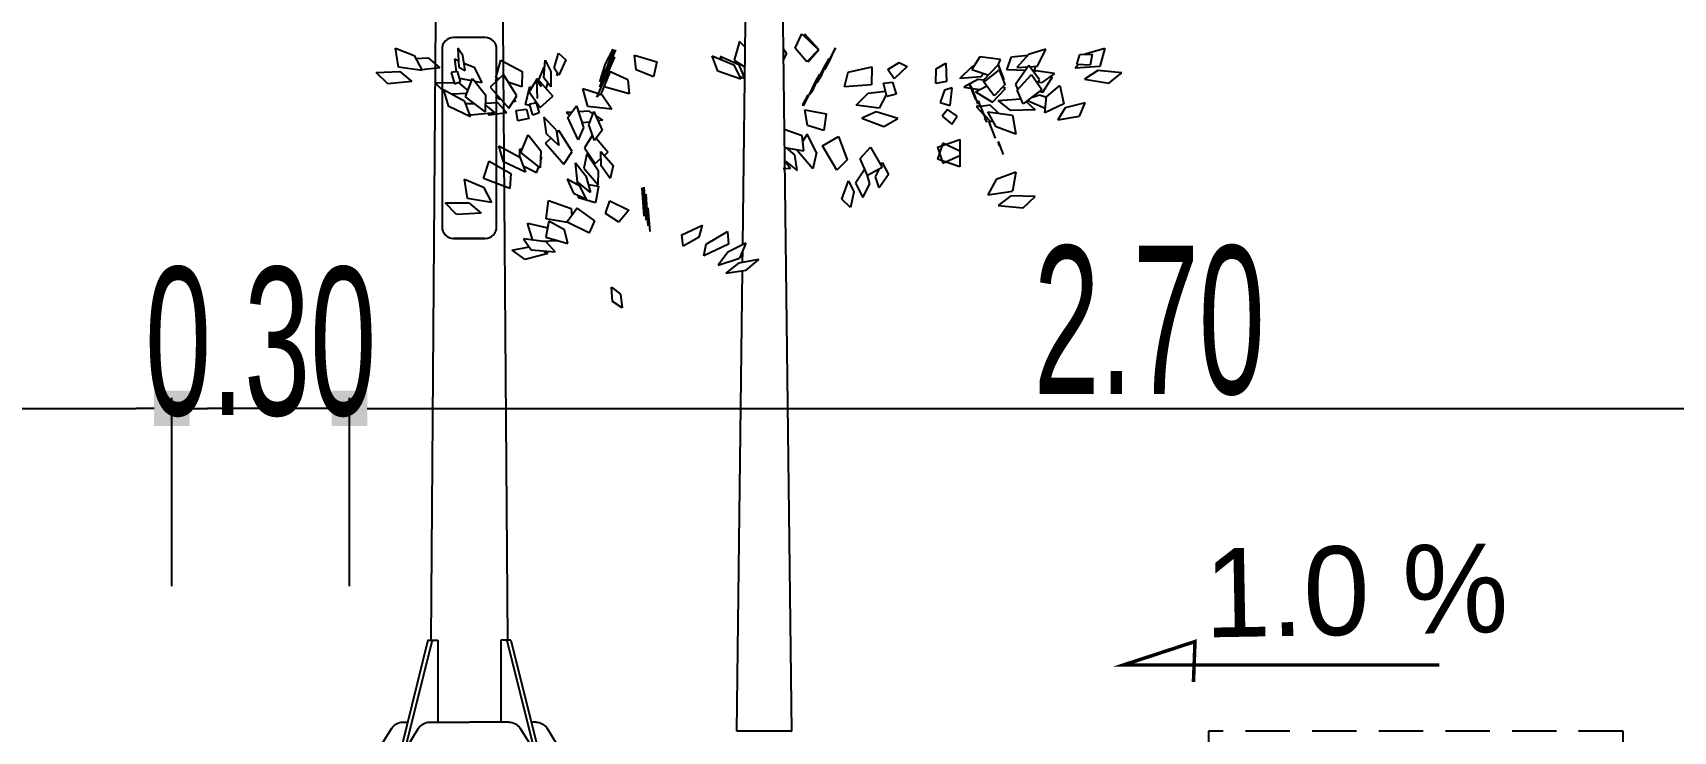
# Model space of a CAD drawing. Header units: millimetres. Extents: x 563079 to 571925, y 2063830 to 2067381.
# Drawn here: x 570962.07 to 570989.77, y 2066221.48 to 2066233.27 of the extents above; entities that cross this region are included whole.
import ezdxf

# ---------------------------------------------------------------- set-up
doc = ezdxf.new("R2010")
doc.units = ezdxf.units.MM
doc.header["$MEASUREMENT"] = 0
doc.linetypes.add('HIDDEN', pattern=[0.375, 0.25, -0.125])
for name, color, linetype in [('CONGDOC', 4, 'Continuous'), ('HATCH', 8, 'Continuous'), ('MATCATDUONG', 8, 'Continuous'), ('MC', 7, 'Continuous'), ('moi', 7, 'Continuous'), ('SO', 48, 'Continuous')]:
    doc.layers.add(name, color=color, linetype=linetype)
doc.styles.add('CHUKICHTHUOC', font='', dxfattribs={"width": 0.7})
doc.styles.add('KTEN', font='')
doc.styles.add('TIEUDE', font='', dxfattribs={"width": 0.8})
doc.styles.get('CHUKICHTHUOC').set_extended_font_data('.VnArial NarrowH')
doc.styles.get('KTEN').set_extended_font_data('.VnAvantH')
doc.styles.get('TIEUDE').set_extended_font_data('.VnAvantH')
doc.dimstyles.new('DIM3', dxfattribs={"dimscale": 1.2, "dimtxt": 1.2, "dimasz": 0.4, "dimexe": 0, "dimexo": 0, "dimgap": 0.3, "dimtad": 1, "dimzin": 0, "dimdsep": 46, "dimtxsty": 'TIEUDE', "dimblk1": 'BOXFILLED', "dimblk2": 'BOXFILLED', "dimsah": 1, "dimcen": 0.09, "dimdle": 0.8, "dimclrd": 9, "dimclre": 9, "dimclrt": 7, "dimadec": 1, "dimazin": 0, "dimtfac": 1, "dimtmove": 2, "dimatfit": 3, "dimldrblk": 'BOXFILLED', "dimfxl": 1, "dimtolj": 1, "dimtzin": 0, "dimarcsym": 0})
doc.dimstyles.new('TNDH', dxfattribs={"dimscale": 0, "dimtxt": 2.5, "dimasz": 0.6, "dimexe": 0.18, "dimexo": 0.0625, "dimgap": 0.2, "dimtad": 1, "dimlfac": 0.1, "dimzin": 0, "dimdsep": 46, "dimtxsty": 'CHUKICHTHUOC', "dimblk": 'BOXFILLED', "dimcen": 0.09, "dimclrd": 8, "dimclre": 8, "dimclrt": 4, "dimadec": 0, "dimazin": 0, "dimtfac": 1, "dimtofl": 0, "dimtmove": 2, "dimatfit": 3, "dimfxl": 1, "dimtolj": 1, "dimtzin": 0, "dimarcsym": 2})

# ---------------------------------------------------------------- blocks, each defined once
blk = doc.blocks.new('_BoxFilled')
at = {"color": 0, "linetype": 'ByBlock', "lineweight": -2}
blk.add_line((-0.5, 0), (-1, 0), dxfattribs=at)
at = {"color": 0, "linetype": 'ByBlock'}
blk.add_solid([(-0.5, 0.5), (0.5, 0.5), (-0.5, -0.5), (0.5, -0.5)], dxfattribs=at)
blk = doc.blocks.new('*D110')
at = {"layer": 'CONGDOC', "color": 8, "linetype": 'Continuous', "lineweight": -2, "transparency": 16777216}
for p, q in [((570967.421, 2066223.933), (570967.421, 2066227.112)), ((570968.021, 2066226.932), (570993.821, 2066226.932)), ((570994.421, 2066223.933), (570994.421, 2066227.112))]:
    blk.add_line(p, q, dxfattribs=at)
at = {"layer": 'Defpoints', "color": 0, "linetype": 'Continuous', "transparency": 16777216}
for p in [(570994.421, 2066226.932), (570967.421, 2066223.87), (570994.421, 2066223.87)]:
    blk.add_point(p, dxfattribs=at)
at = {"layer": 'CONGDOC', "color": 8, "linetype": 'Continuous', "lineweight": -2, "transparency": 16777216, "xscale": 0.6, "yscale": 0.6, "zscale": 0.6, "rotation": 180}
blk.add_blockref('_BoxFilled', (570967.421, 2066226.932), dxfattribs=at)
at = {"layer": 'CONGDOC', "color": 8, "linetype": 'Continuous', "lineweight": -2, "transparency": 16777216, "xscale": 0.6, "yscale": 0.6, "zscale": 0.6}
blk.add_blockref('_BoxFilled', (570994.421, 2066226.932), dxfattribs=at)
at = {"layer": 'CONGDOC', "color": 4, "linetype": 'Continuous', "transparency": 16777216, "insert": (570980.921, 2066228.409), "char_height": 2.5, "attachment_point": 5, "style": 'CHUKICHTHUOC'}
blk.add_mtext('\\A1;2.70', dxfattribs=at)
blk = doc.blocks.new('*D111')
at = {"layer": 'CONGDOC', "color": 8, "linetype": 'Continuous', "lineweight": -2, "transparency": 16777216}
for p, q in [((570964.421, 2066223.933), (570964.421, 2066227.112)), ((570966.821, 2066226.932), (570965.021, 2066226.932)), ((570967.421, 2066223.933), (570967.421, 2066227.112))]:
    blk.add_line(p, q, dxfattribs=at)
at = {"layer": 'Defpoints', "color": 0, "linetype": 'Continuous', "transparency": 16777216}
for p in [(570964.421, 2066226.932), (570964.421, 2066223.87), (570967.421, 2066223.87)]:
    blk.add_point(p, dxfattribs=at)
at = {"layer": 'CONGDOC', "color": 8, "linetype": 'Continuous', "lineweight": -2, "transparency": 16777216, "xscale": 0.6, "yscale": 0.6, "zscale": 0.6, "rotation": 180}
blk.add_blockref('_BoxFilled', (570964.421, 2066226.932), dxfattribs=at)
at = {"layer": 'CONGDOC', "color": 8, "linetype": 'Continuous', "lineweight": -2, "transparency": 16777216, "xscale": 0.6, "yscale": 0.6, "zscale": 0.6}
blk.add_blockref('_BoxFilled', (570967.421, 2066226.932), dxfattribs=at)
at = {"layer": 'CONGDOC', "color": 4, "linetype": 'Continuous', "transparency": 16777216, "insert": (570965.921, 2066228.05), "char_height": 2.5, "attachment_point": 5, "style": 'CHUKICHTHUOC'}
blk.add_mtext('\\A1;0.30', dxfattribs=at)
blk = doc.blocks.new('*D113')
at = {"layer": 'CONGDOC', "color": 8, "linetype": 'Continuous', "lineweight": -2, "transparency": 16777216}
for p, q in [((570934.421, 2066223.76), (570934.421, 2066227.112)), ((570935.021, 2066226.932), (570963.821, 2066226.932)), ((570964.421, 2066223.995), (570964.421, 2066227.112))]:
    blk.add_line(p, q, dxfattribs=at)
at = {"layer": 'Defpoints', "color": 0, "linetype": 'Continuous', "transparency": 16777216}
for p in [(570964.421, 2066226.932), (570964.421, 2066223.933), (570934.421, 2066223.698)]:
    blk.add_point(p, dxfattribs=at)
at = {"layer": 'CONGDOC', "color": 8, "linetype": 'Continuous', "lineweight": -2, "transparency": 16777216, "xscale": 0.6, "yscale": 0.6, "zscale": 0.6, "rotation": 180}
blk.add_blockref('_BoxFilled', (570934.421, 2066226.932), dxfattribs=at)
at = {"layer": 'CONGDOC', "color": 8, "linetype": 'Continuous', "lineweight": -2, "transparency": 16777216, "xscale": 0.6, "yscale": 0.6, "zscale": 0.6}
blk.add_blockref('_BoxFilled', (570964.421, 2066226.932), dxfattribs=at)
at = {"layer": 'CONGDOC', "color": 4, "linetype": 'Continuous', "transparency": 16777216, "insert": (570949.421, 2066228.409), "char_height": 2.5, "attachment_point": 5, "style": 'CHUKICHTHUOC'}
blk.add_mtext('\\A1;3.00', dxfattribs=at)
blk = doc.blocks.new('DEN3')
at = {"layer": 'MATCATDUONG', "color": 222}
for p, q in [((10943.02, 5254.759, 1.582), (10942.107, 5251.092, 1.582)), ((10943.157, 5254.759, 1.582), (10942.244, 5251.092, 1.582)), ((10943.352, 5254.759, 1.582), (10943.352, 5251.981, 1.582)), ((10945.492, 5254.759, 1.582), (10945.492, 5251.981, 1.582)), ((10945.687, 5254.759, 1.582), (10946.6, 5251.092, 1.582)), ((10945.824, 5254.759, 1.582), (10946.737, 5251.092, 1.582)), ((10941.432, 5251.197, 1.582), (10941.791, 5251.772, 1.582)), ((10942.168, 5251.981, 1.582), (10942.328, 5251.981, 1.582)), ((10942.343, 5251.197, 1.582), (10942.703, 5251.772, 1.582)), ((10942.343, 5251.197, 1.582), (10942.703, 5251.772, 1.582)), ((10943.08, 5251.981, 1.582), (10944.422, 5251.981, 1.582)), ((10943.137, 5251.981, 1.582), (10944.329, 5251.981, 1.582)), ((10945.764, 5251.981, 1.582), (10944.422, 5251.981, 1.582)), ((10945.706, 5251.981, 1.582), (10944.515, 5251.981, 1.582)), ((10946.5, 5251.197, 1.582), (10946.141, 5251.772, 1.582)), ((10946.676, 5251.981, 1.582), (10946.516, 5251.981, 1.582)), ((10947.412, 5251.197, 1.582), (10947.052, 5251.772, 1.582))]:
    blk.add_line(p, q, dxfattribs=at)
at = {"layer": 'MATCATDUONG', "color": 222, "elevation": 1.582}
for points in [[(10945.718, 5254.759), (10945.148, 5329.777, -0.337838), (10960.652, 5350.568), (10973.241, 5353.472), (10972.96, 5354.523), (10959.336, 5351.477, 0.326638), (10943.702, 5330.861), (10943.126, 5254.759)], [(10943.887, 5268.37, -0.414214), (10943.498, 5268.759), (10943.498, 5274.787, -0.414214), (10943.887, 5275.176), (10944.957, 5275.176, -0.414214), (10945.346, 5274.787), (10945.346, 5268.759, -0.414214), (10944.957, 5268.37), (10943.887, 5268.37), (10944.957, 5268.37)]]:
    blk.add_lwpolyline(points, format="xyb", dxfattribs=at)
for points in [[(10943.02, 5254.759), (10943.157, 5254.759), (10943.352, 5254.759)], [(10945.824, 5254.759), (10945.687, 5254.759), (10945.492, 5254.759)]]:
    blk.add_lwpolyline(points, dxfattribs=at)
at = {"layer": 'MATCATDUONG', "color": 222}
for centre, start, end in [((10942.168, 5251.537, 1.582), 90, 147.9946), ((10943.08, 5251.537, 1.582), 90, 147.9946), ((10943.08, 5251.537, 1.582), 90, 147.9946), ((10945.764, 5251.537, 1.582), 32.0054, 90), ((10946.676, 5251.537, 1.582), 32.0054, 90)]:
    blk.add_arc(centre, 0.444, start, end, dxfattribs=at)
blk = doc.blocks.new('fasfsfsdf')
at = {"color": 99, "linetype": 'ByBlock'}
for p, q in [((596094.649, 2065615.091), (596094.559, 2065622.848)), ((596093.997, 2065620.861), (596093.831, 2065606.878)), ((596093.365, 2065618.388), (596093.602, 2065618.645)), ((596093.655, 2065618.652), (596093.374, 2065618.385)), ((596093.602, 2065618.645), (596093.612, 2065618.613)), ((596093.769, 2065618.413), (596093.655, 2065618.652)), ((596094.606, 2065618.424), (596094.706, 2065618.524)), ((596094.706, 2065618.524), (596094.797, 2065618.21)), ((596088.874, 2065618.313), (596088.541, 2065618.413)), ((596088.541, 2065618.413), (596088.622, 2065618.099)), ((596088.964, 2065618.303), (596088.755, 2065618.31)), ((596088.755, 2065618.31), (596088.788, 2065618.124)), ((596088.879, 2065618.303), (596088.874, 2065618.313)), ((596089.012, 2065618.135), (596088.964, 2065618.303)), ((596089.678, 2065618.106), (596089.535, 2065618.395)), ((596089.535, 2065618.395), (596089.83, 2065618.306)), ((596089.83, 2065618.306), (596090.025, 2065618.085)), ((596090.116, 2065618.267), (596089.835, 2065618.295)), ((596090.196, 2065618.046), (596090.116, 2065618.267)), ((596090.301, 2065618.22), (596090.648, 2065618.263)), ((596090.339, 2065618.121), (596090.301, 2065618.22)), ((596090.648, 2065618.263), (596090.786, 2065618.053)), ((596093.193, 2065618.178), (596093.084, 2065618.417)), ((596093.084, 2065618.417), (596093.151, 2065618.295)), ((596093.151, 2065618.295), (596093.265, 2065618.053)), ((596093.293, 2065618.056), (596093.193, 2065618.238)), ((596093.317, 2065617.967), (596093.193, 2065618.238)), ((596093.55, 2065618.178), (596093.365, 2065618.388)), ((596093.374, 2065618.385), (596093.569, 2065618.178)), ((596093.569, 2065618.178), (596093.769, 2065618.413)), ((596093.969, 2065618.413), (596093.912, 2065618.328)), ((596093.912, 2065618.328), (596093.964, 2065618.22)), ((596093.959, 2065618.328), (596093.964, 2065618.338)), ((596093.964, 2065618.31), (596093.959, 2065618.328)), ((596094.616, 2065618.431), (596094.606, 2065618.452)), ((596094.797, 2065618.21), (596094.611, 2065618.092)), ((596094.716, 2065618.131), (596095.034, 2065618.27)), ((596095.168, 2065618.281), (596094.801, 2065618.128)), ((596095.034, 2065618.27), (596095.015, 2065618.217)), ((596095.072, 2065618.024), (596095.168, 2065618.281)), ((596096.481, 2065618.292), (596096.1, 2065618.181)), ((596096.452, 2065618.042), (596096.481, 2065618.292)), ((596096.899, 2065618.217), (596096.794, 2065618.381)), ((596096.923, 2065618.078), (596096.794, 2065618.381)), ((596096.98, 2065617.878), (596096.809, 2065618.256)), ((596096.809, 2065618.256), (596096.871, 2065618.196)), ((596096.966, 2065618.146), (596096.842, 2065618.395)), ((596096.842, 2065618.395), (596096.942, 2065618.103)), ((596097.76, 2065618.328), (596097.637, 2065618.213)), ((596097.637, 2065618.213), (596097.755, 2065617.956)), ((596097.836, 2065618.074), (596097.76, 2065618.328)), ((596097.989, 2065618.206), (596097.893, 2065618.014)), ((596098.012, 2065617.907), (596097.989, 2065618.206)), ((596098.735, 2065618.206), (596098.374, 2065618.014)), ((596098.821, 2065617.907), (596098.735, 2065618.206)), ((596099.34, 2065618.031), (596099.378, 2065618.288)), ((596099.378, 2065618.288), (596099.463, 2065618.413)), ((596099.463, 2065618.413), (596099.444, 2065618.088)), ((596099.511, 2065618.228), (596099.449, 2065618.199)), ((596099.482, 2065618.01), (596099.511, 2065618.228)), ((596099.963, 2065618.249), (596099.768, 2065618.078)), ((596100.172, 2065618.238), (596099.963, 2065618.249)), ((596100.201, 2065618.288), (596100.063, 2065618.031)), ((596100.515, 2065618.413), (596100.201, 2065618.288)), ((596100.462, 2065618.088), (596100.515, 2065618.413)), ((596088.251, 2065617.996), (596088.655, 2065618.035)), ((596088.47, 2065617.821), (596088.251, 2065617.996)), ((596088.622, 2065618.099), (596089.04, 2065618.074)), ((596088.655, 2065618.035), (596088.883, 2065617.885)), ((596088.788, 2065618.124), (596089.012, 2065618.135)), ((596089.04, 2065618.074), (596088.998, 2065618.131)), ((596089.388, 2065617.985), (596089.706, 2065618.028)), ((596089.388, 2065617.985), (596089.606, 2065617.828)), ((596089.587, 2065617.667), (596089.421, 2065617.928)), ((596089.421, 2065617.928), (596089.469, 2065617.924)), ((596089.778, 2065617.967), (596089.602, 2065617.714)), ((596089.645, 2065617.874), (596089.825, 2065618.117)), ((596089.811, 2065618.096), (596089.678, 2065618.106)), ((596089.706, 2065618.028), (596089.74, 2065618.003)), ((596089.721, 2065618.031), (596089.711, 2065618.103)), ((596089.721, 2065618.031), (596089.759, 2065618.031)), ((596090.02, 2065617.7), (596089.778, 2065617.967)), ((596089.825, 2065618.117), (596090.049, 2065617.796)), ((596090.025, 2065618.085), (596089.84, 2065618.096)), ((596089.878, 2065618.035), (596090.196, 2065618.046)), ((596090.22, 2065617.796), (596090.315, 2065618.042)), ((596090.339, 2065618.128), (596090.244, 2065617.882)), ((596090.582, 2065617.835), (596090.315, 2065618.042)), ((596090.339, 2065618.128), (596090.591, 2065617.864)), ((596090.786, 2065618.053), (596090.496, 2065617.956)), ((596090.586, 2065617.985), (596090.625, 2065617.928)), ((596090.625, 2065617.928), (596090.986, 2065617.896)), ((596090.781, 2065618.103), (596090.743, 2065618.11)), ((596090.986, 2065617.896), (596090.781, 2065618.103)), ((596091.224, 2065618.156), (596091.21, 2065617.846)), ((596091.386, 2065618.064), (596091.224, 2065618.156)), ((596091.395, 2065617.814), (596091.386, 2065618.064)), ((596092.014, 2065618.167), (596091.876, 2065618.099)), ((596091.876, 2065618.099), (596092.094, 2065617.892)), ((596092.204, 2065618.053), (596092.014, 2065618.167)), ((596092.094, 2065617.892), (596092.204, 2065618.053)), ((596092.87, 2065618.003), (596092.475, 2065618.096)), ((596092.475, 2065618.096), (596092.48, 2065617.789)), ((596092.936, 2065617.76), (596092.87, 2065618.003)), ((596093.265, 2065618.053), (596093.193, 2065618.178)), ((596093.403, 2065617.824), (596093.293, 2065618.056)), ((596093.317, 2065617.967), (596093.403, 2065617.824)), ((596093.417, 2065617.853), (596093.35, 2065617.971)), ((596093.35, 2065617.971), (596093.488, 2065617.675)), ((596093.55, 2065618.178), (596093.555, 2065618.188)), ((596094.716, 2065618.131), (596094.625, 2065617.899)), ((596094.625, 2065617.899), (596094.701, 2065617.924)), ((596094.801, 2065618.128), (596094.682, 2065617.889)), ((596094.682, 2065617.889), (596095.072, 2065618.024)), ((596096.1, 2065618.181), (596096.157, 2065617.924)), ((596096.157, 2065617.924), (596096.452, 2065618.042)), ((596096.59, 2065617.878), (596096.913, 2065618.024)), ((596097.032, 2065617.66), (596096.89, 2065618.006)), ((596096.89, 2065618.006), (596096.975, 2065617.882)), ((596096.923, 2065618.078), (596097.056, 2065617.839)), ((596096.942, 2065618.103), (596097.061, 2065617.857)), ((596097.061, 2065617.857), (596096.966, 2065618.146)), ((596096.985, 2065617.964), (596097.07, 2065617.757)), ((596096.994, 2065617.949), (596096.994, 2065617.939)), ((596097.056, 2065617.839), (596097.009, 2065617.953)), ((596097.755, 2065617.956), (596097.836, 2065618.074)), ((596097.793, 2065617.949), (596097.77, 2065617.981)), ((596097.793, 2065617.949), (596097.779, 2065617.992)), ((596097.893, 2065618.014), (596097.893, 2065617.757)), ((596097.998, 2065618.071), (596098.008, 2065618.088)), ((596098.008, 2065618.088), (596098.098, 2065617.874)), ((596098.374, 2065618.014), (596098.383, 2065617.757)), ((596098.464, 2065617.607), (596098.688, 2065617.964)), ((596098.688, 2065617.964), (596098.916, 2065617.753)), ((596099.187, 2065618.088), (596099.059, 2065617.828)), ((596099.359, 2065618.16), (596099.187, 2065618.088)), ((596099.444, 2065618.088), (596099.34, 2065618.031)), ((596099.416, 2065617.846), (596099.468, 2065618.014)), ((596099.468, 2065618.014), (596099.573, 2065617.999)), ((596099.573, 2065617.999), (596099.52, 2065617.81)), ((596099.768, 2065618.078), (596100.072, 2065618.046)), ((596100.063, 2065618.031), (596100.462, 2065618.088)), ((596100.139, 2065618.042), (596100.148, 2065618.042)), ((596100.148, 2065618.042), (596100.148, 2065618.042)), ((596100.443, 2065618.014), (596100.239, 2065617.846)), ((596100.838, 2065617.999), (596100.443, 2065618.014)), ((596100.643, 2065617.81), (596100.838, 2065617.999)), ((596088.883, 2065617.885), (596088.47, 2065617.821)), ((596089.302, 2065617.782), (596089.231, 2065617.471)), ((596089.526, 2065617.589), (596089.302, 2065617.782)), ((596089.645, 2065617.678), (596089.587, 2065617.667)), ((596089.602, 2065617.714), (596089.92, 2065617.468)), ((596089.606, 2065617.828), (596089.673, 2065617.839)), ((596089.683, 2065617.832), (596089.645, 2065617.874)), ((596089.92, 2065617.468), (596090.02, 2065617.7)), ((596090.049, 2065617.796), (596090.011, 2065617.707)), ((596090.215, 2065617.732), (596090.268, 2065617.746)), ((596090.434, 2065617.5), (596090.215, 2065617.732)), ((596090.22, 2065617.796), (596090.41, 2065617.607)), ((596090.249, 2065617.871), (596090.244, 2065617.882)), ((596090.41, 2065617.607), (596090.582, 2065617.835)), ((596090.724, 2065617.675), (596090.434, 2065617.5)), ((596090.724, 2065617.675), (596090.534, 2065617.775)), ((596090.591, 2065617.864), (596090.572, 2065617.839)), ((596090.582, 2065617.871), (596090.686, 2065617.882)), ((596090.919, 2065617.75), (596090.648, 2065617.714)), ((596090.686, 2065617.882), (596090.919, 2065617.75)), ((596090.786, 2065617.728), (596090.686, 2065617.464)), ((596090.72, 2065617.546), (596090.82, 2065617.792)), ((596090.82, 2065617.792), (596090.786, 2065617.728)), ((596091.114, 2065617.742), (596091.248, 2065617.703)), ((596091.153, 2065617.443), (596091.114, 2065617.742)), ((596091.21, 2065617.846), (596091.395, 2065617.814)), ((596091.248, 2065617.703), (596091.319, 2065617.493)), ((596092.123, 2065617.839), (596092.061, 2065617.632)), ((596092.275, 2065617.817), (596092.123, 2065617.839)), ((596092.218, 2065617.593), (596092.275, 2065617.817)), ((596092.532, 2065617.653), (596092.242, 2065617.685)), ((596092.48, 2065617.789), (596092.936, 2065617.76)), ((596092.737, 2065617.446), (596092.532, 2065617.653)), ((596093.531, 2065617.618), (596093.417, 2065617.853)), ((596093.488, 2065617.675), (596093.531, 2065617.618)), ((596096.59, 2065617.878), (596096.571, 2065617.639)), ((596096.571, 2065617.639), (596096.99, 2065617.76)), ((596097.07, 2065617.757), (596096.98, 2065617.878)), ((596097.113, 2065617.585), (596096.99, 2065617.86)), ((596097.023, 2065617.785), (596097.013, 2065617.828)), ((596097.032, 2065617.66), (596097.113, 2065617.585)), ((596097.351, 2065617.732), (596097.085, 2065617.643)), ((596097.265, 2065617.425), (596097.351, 2065617.732)), ((596098.122, 2065617.899), (596097.86, 2065617.6)), ((596097.893, 2065617.757), (596098.012, 2065617.907)), ((596097.97, 2065617.725), (596097.941, 2065617.817)), ((596098.05, 2065617.76), (596098.136, 2065617.885)), ((596098.255, 2065617.671), (596098.074, 2065617.411)), ((596098.131, 2065617.878), (596098.122, 2065617.899)), ((596098.136, 2065617.885), (596098.122, 2065617.56)), ((596098.131, 2065617.874), (596098.255, 2065617.671)), ((596098.245, 2065617.764), (596098.217, 2065617.732)), ((596098.317, 2065617.461), (596098.245, 2065617.764)), ((596098.383, 2065617.757), (596098.602, 2065617.832)), ((596098.916, 2065617.753), (596098.602, 2065617.396)), ((596098.769, 2065617.889), (596098.821, 2065617.907)), ((596098.788, 2065617.864), (596098.826, 2065617.885)), ((596098.826, 2065617.885), (596098.816, 2065617.839)), ((596099.211, 2065617.896), (596098.992, 2065617.625)), ((596099.059, 2065617.828), (596099.173, 2065617.846)), ((596099.33, 2065617.589), (596099.211, 2065617.896)), ((596099.225, 2065617.857), (596099.43, 2065617.896)), ((596099.444, 2065617.828), (596099.287, 2065617.692)), ((596099.306, 2065617.646), (596099.568, 2065617.632)), ((596099.344, 2065617.51), (596099.701, 2065617.707)), ((596099.52, 2065617.81), (596099.416, 2065617.846)), ((596099.444, 2065617.828), (596099.463, 2065617.828)), ((596099.849, 2065617.832), (596099.525, 2065617.828)), ((596099.701, 2065617.707), (596099.625, 2065617.439)), ((596099.687, 2065617.667), (596099.849, 2065617.832)), ((596100.239, 2065617.846), (596100.643, 2065617.81)), ((596088.869, 2065617.489), (596089.212, 2065617.403)), ((596088.969, 2065617.264), (596088.869, 2065617.489)), ((596089.212, 2065617.403), (596089.331, 2065617.2)), ((596089.231, 2065617.471), (596089.554, 2065617.321)), ((596089.64, 2065617.625), (596089.526, 2065617.582)), ((596089.554, 2065617.321), (596089.526, 2065617.589)), ((596089.545, 2065617.393), (596089.844, 2065617.521)), ((596089.763, 2065617.585), (596089.64, 2065617.625)), ((596089.863, 2065617.507), (596089.716, 2065617.371)), ((596089.716, 2065617.371), (596090.125, 2065617.357)), ((596090.339, 2065617.525), (596089.959, 2065617.557)), ((596090.125, 2065617.357), (596090.339, 2065617.525)), ((596090.334, 2065617.311), (596090.477, 2065617.446)), ((596090.477, 2065617.446), (596090.634, 2065617.428)), ((596090.677, 2065617.521), (596090.529, 2065617.161)), ((596090.71, 2065617.425), (596090.586, 2065617.293)), ((596090.62, 2065617.396), (596090.677, 2065617.521)), ((596090.634, 2065617.428), (596090.639, 2065617.428)), ((596090.639, 2065617.428), (596090.71, 2065617.425)), ((596091.034, 2065617.261), (596091.195, 2065617.375)), ((596091.319, 2065617.493), (596091.153, 2065617.443)), ((596091.195, 2065617.375), (596091.286, 2065617.264)), ((596092.061, 2065617.632), (596092.218, 2065617.593)), ((596092.228, 2065617.632), (596092.347, 2065617.396)), ((596092.347, 2065617.396), (596092.737, 2065617.446)), ((596093.602, 2065617.368), (596093.246, 2065617.304)), ((596093.55, 2065617.621), (596093.541, 2065617.614)), ((596093.541, 2065617.614), (596093.631, 2065617.439)), ((596093.631, 2065617.464), (596093.55, 2065617.621)), ((596093.56, 2065617.107), (596093.602, 2065617.368)), ((596093.631, 2065617.439), (596093.631, 2065617.464)), ((596097.023, 2065617.621), (596096.861, 2065617.382)), ((596096.861, 2065617.382), (596097.265, 2065617.425)), ((596097.056, 2065617.632), (596097.023, 2065617.621)), ((596097.46, 2065617.439), (596097.342, 2065617.072)), ((596097.603, 2065617.239), (596097.46, 2065617.439)), ((596098.074, 2065617.411), (596097.86, 2065617.6)), ((596098.141, 2065617.486), (596098.088, 2065617.318)), ((596098.25, 2065617.471), (596098.141, 2065617.486)), ((596098.155, 2065617.525), (596098.155, 2065617.482)), ((596098.193, 2065617.282), (596098.25, 2065617.471)), ((596098.236, 2065617.436), (596098.317, 2065617.461)), ((596098.302, 2065617.378), (596098.264, 2065617.225)), ((596098.479, 2065617.357), (596098.302, 2065617.378)), ((596098.602, 2065617.396), (596098.464, 2065617.607)), ((596098.502, 2065617.539), (596098.493, 2065617.507)), ((596098.493, 2065617.507), (596098.521, 2065617.51)), ((596098.635, 2065617.318), (596098.788, 2065617.486)), ((596098.783, 2065617.56), (596098.735, 2065617.55)), ((596098.783, 2065617.56), (596098.788, 2065617.607)), ((596098.788, 2065617.486), (596098.997, 2065617.475)), ((596098.997, 2065617.446), (596098.835, 2065617.318)), ((596098.992, 2065617.625), (596099.002, 2065617.336)), ((596099.002, 2065617.336), (596099.33, 2065617.589)), ((596099.33, 2065617.475), (596099.187, 2065617.478)), ((596099.249, 2065617.257), (596099.344, 2065617.51)), ((596099.625, 2065617.439), (596099.249, 2065617.257)), ((596089.331, 2065617.2), (596088.969, 2065617.264)), ((596090.101, 2065617.282), (596090.044, 2065616.957)), ((596090.515, 2065617.336), (596090.101, 2065617.282)), ((596090.372, 2065617.082), (596090.515, 2065617.336)), ((596090.506, 2065617.179), (596090.391, 2065616.89)), ((596090.472, 2065617.172), (596090.425, 2065617.179)), ((596090.572, 2065617.279), (596090.472, 2065617.172)), ((596090.506, 2065617.179), (596090.477, 2065617.111)), ((596090.529, 2065617.161), (596090.563, 2065617.232)), ((596091.124, 2065617.125), (596091.034, 2065617.261)), ((596091.286, 2065617.264), (596091.124, 2065617.125)), ((596092.033, 2065617.221), (596092.399, 2065617.336)), ((596092.27, 2065617.089), (596092.033, 2065617.221)), ((596092.642, 2065617.229), (596092.27, 2065617.089)), ((596092.399, 2065617.336), (596092.642, 2065617.229)), ((596093.246, 2065617.304), (596093.284, 2065617.022)), ((596093.284, 2065617.022), (596093.56, 2065617.107)), ((596097.013, 2065617.193), (596097.132, 2065617.275)), ((596097.013, 2065617.193), (596097.094, 2065617.182)), ((596097.166, 2065617.339), (596097.023, 2065617.025)), ((596097.156, 2065616.85), (596097.251, 2065617.118)), ((596097.251, 2065617.118), (596097.166, 2065617.339)), ((596097.175, 2065617.304), (596097.242, 2065617.346)), ((596097.365, 2065617.154), (596097.227, 2065617.168)), ((596097.242, 2065617.346), (596097.422, 2065617.336)), ((596097.432, 2065616.865), (596097.603, 2065617.239)), ((596097.537, 2065617.329), (596097.632, 2065617.325)), ((596097.632, 2065617.325), (596097.575, 2065617.279)), ((596097.803, 2065617.029), (596098.008, 2065617.243)), ((596098.008, 2065617.243), (596097.97, 2065616.972)), ((596098.088, 2065617.318), (596098.193, 2065617.282)), ((596098.264, 2065617.225), (596098.45, 2065617.182)), ((596098.45, 2065617.182), (596098.479, 2065617.357)), ((596098.635, 2065617.318), (596098.935, 2065617.282)), ((596098.835, 2065617.318), (596099.24, 2065617.282)), ((596098.949, 2065617.307), (596098.935, 2065617.282)), ((596099.24, 2065617.282), (596099.268, 2065617.307)), ((596090.044, 2065616.957), (596090.372, 2065617.082)), ((596090.339, 2065616.833), (596090.258, 2065616.615)), ((596090.315, 2065616.761), (596090.339, 2065616.833)), ((596090.391, 2065616.89), (596090.391, 2065616.897)), ((596091.367, 2065616.74), (596090.986, 2065616.868)), ((596090.986, 2065616.868), (596090.986, 2065616.408)), ((596093.036, 2065616.918), (596092.889, 2065616.526)), ((596093.303, 2065616.761), (596093.036, 2065616.918)), ((596093.407, 2065616.651), (596093.564, 2065616.957)), ((596093.564, 2065616.957), (596093.636, 2065616.84)), ((596093.621, 2065616.679), (596093.65, 2065616.929)), ((596093.65, 2065616.929), (596093.95, 2065617.036)), ((596096.928, 2065616.654), (596097.127, 2065616.886)), ((596097.023, 2065617.025), (596097.156, 2065616.85)), ((596097.189, 2065616.943), (596097.323, 2065616.726)), ((596097.342, 2065617.072), (596097.432, 2065616.865)), ((596097.532, 2065616.665), (596097.755, 2065617.018)), ((596097.803, 2065617.029), (596097.755, 2065616.768)), ((596097.755, 2065617.018), (596097.793, 2065616.979)), ((596097.755, 2065616.768), (596097.97, 2065616.972)), ((596097.984, 2065616.808), (596097.889, 2065616.893)), ((596098.274, 2065616.95), (596098.06, 2065616.679)), ((596098.398, 2065616.647), (596098.274, 2065616.95)), ((596090.287, 2065616.708), (596090.258, 2065616.615)), ((596090.986, 2065616.672), (596091.276, 2065616.808)), ((596091.276, 2065616.469), (596090.986, 2065616.601)), ((596090.986, 2065616.408), (596091.367, 2065616.536)), ((596091.276, 2065616.808), (596091.367, 2065616.536)), ((596091.367, 2065616.74), (596091.276, 2065616.469)), ((596092.494, 2065616.74), (596092.299, 2065616.394)), ((596092.67, 2065616.547), (596092.494, 2065616.74)), ((596092.546, 2065616.258), (596092.67, 2065616.547)), ((596093.065, 2065616.351), (596093.303, 2065616.761)), ((596093.407, 2065616.651), (596093.469, 2065616.372)), ((596093.469, 2065616.372), (596093.74, 2065616.686)), ((596093.945, 2065616.736), (596093.621, 2065616.679)), ((596093.74, 2065616.686), (596093.731, 2065616.697)), ((596093.731, 2065616.347), (596093.774, 2065616.611)), ((596093.774, 2065616.611), (596093.912, 2065616.729)), ((596097.047, 2065616.668), (596096.842, 2065616.429)), ((596096.928, 2065616.654), (596096.985, 2065616.597)), ((596097.042, 2065616.422), (596097.047, 2065616.668)), ((596097.142, 2065616.465), (596097.042, 2065616.551)), ((596097.089, 2065616.333), (596097.284, 2065616.629)), ((596097.323, 2065616.726), (596097.142, 2065616.465)), ((596097.284, 2065616.629), (596097.332, 2065616.383)), ((596097.67, 2065616.451), (596097.532, 2065616.665)), ((596097.984, 2065616.808), (596097.67, 2065616.451)), ((596098.041, 2065616.572), (596098.06, 2065616.579)), ((596098.065, 2065616.501), (596098.041, 2065616.572)), ((596098.06, 2065616.679), (596098.069, 2065616.39)), ((596098.069, 2065616.39), (596098.398, 2065616.647)), ((596098.412, 2065616.569), (596098.317, 2065616.315)), ((596098.412, 2065616.711), (596098.374, 2065616.697)), ((596098.769, 2065616.761), (596098.412, 2065616.569)), ((596098.412, 2065616.569), (596098.412, 2065616.711)), ((596098.693, 2065616.494), (596098.769, 2065616.761)), ((596090.044, 2065616.319), (596090.101, 2065615.994)), ((596090.044, 2065616.319), (596090.372, 2065616.194)), ((596092.299, 2065616.479), (596092.194, 2065616.28)), ((596092.194, 2065616.28), (596092.347, 2065616.055)), ((596092.318, 2065616.433), (596092.299, 2065616.479)), ((596092.299, 2065616.394), (596092.546, 2065616.258)), ((596092.413, 2065616.24), (596092.351, 2065616.362)), ((596092.508, 2065616.119), (596092.551, 2065616.276)), ((596092.589, 2065616.365), (596092.746, 2065616.13)), ((596092.889, 2065616.526), (596093.065, 2065616.351)), ((596093.931, 2065616.501), (596093.731, 2065616.347)), ((596093.945, 2065616.519), (596093.845, 2065616.379)), ((596093.845, 2065616.379), (596093.945, 2065616.376)), ((596093.945, 2065616.376), (596093.954, 2065616.376)), ((596093.954, 2065616.376), (596093.969, 2065616.376)), ((596096.842, 2065616.429), (596096.89, 2065616.208)), ((596096.89, 2065616.208), (596097.042, 2065616.422)), ((596097.094, 2065616.101), (596097.089, 2065616.333)), ((596097.332, 2065616.383), (596097.094, 2065616.101)), ((596097.475, 2065616.472), (596097.299, 2065616.255)), ((596097.441, 2065616.155), (596097.475, 2065616.472)), ((596098.136, 2065616.305), (596098.093, 2065616.412)), ((596098.136, 2065616.305), (596098.35, 2065616.415)), ((596098.317, 2065616.315), (596098.693, 2065616.494)), ((596098.93, 2065616.504), (596098.564, 2065616.297)), ((596098.564, 2065616.297), (596098.583, 2065616.044)), ((596099.026, 2065616.208), (596098.93, 2065616.504)), ((596090.515, 2065615.937), (596090.101, 2065615.994)), ((596090.372, 2065616.194), (596090.515, 2065615.937)), ((596092.347, 2065616.055), (596092.413, 2065616.24)), ((596092.623, 2065615.891), (596092.508, 2065616.119)), ((596092.746, 2065616.13), (596092.623, 2065615.891)), ((596092.865, 2065616.169), (596092.779, 2065615.983)), ((596092.779, 2065615.983), (596092.832, 2065615.719)), ((596092.979, 2065615.862), (596092.865, 2065616.169)), ((596096.319, 2065616.066), (596096.285, 2065615.509)), ((596096.309, 2065615.83), (596096.319, 2065616.066)), ((596096.314, 2065615.573), (596096.347, 2065616.055)), ((596097.256, 2065616.108), (596097.089, 2065616.08)), ((596097.089, 2065616.08), (596097.137, 2065615.798)), ((596097.299, 2065616.255), (596097.223, 2065615.973)), ((596097.223, 2065615.973), (596097.441, 2065616.155)), ((596097.289, 2065615.862), (596097.403, 2065616.083)), ((596097.403, 2065616.083), (596097.617, 2065616.201)), ((596097.46, 2065616.144), (596097.418, 2065616.137)), ((596097.456, 2065616.112), (596097.46, 2065616.144)), ((596097.617, 2065616.201), (596097.508, 2065615.962)), ((596098.583, 2065616.044), (596099.026, 2065616.208)), ((596099.03, 2065616.062), (596098.892, 2065615.805)), ((596099.349, 2065616.198), (596099.03, 2065616.062)), ((596099.301, 2065615.873), (596099.349, 2065616.198)), ((596089.716, 2065615.905), (596090.125, 2065615.919)), ((596089.92, 2065615.716), (596089.716, 2065615.905)), ((596090.339, 2065615.752), (596089.92, 2065615.716)), ((596090.125, 2065615.919), (596090.339, 2065615.752)), ((596092.832, 2065615.719), (596092.979, 2065615.862)), ((596096.252, 2065615.712), (596096.219, 2065615.313)), ((596096.247, 2065615.409), (596096.285, 2065615.948)), ((596096.285, 2065615.509), (596096.295, 2065615.734)), ((596096.324, 2065615.78), (596096.314, 2065615.573)), ((596096.894, 2065615.834), (596096.576, 2065615.673)), ((596096.971, 2065615.62), (596096.894, 2065615.834)), ((596097.137, 2065615.798), (596097.422, 2065615.884)), ((596097.151, 2065615.495), (596097.446, 2065615.709)), ((596097.508, 2065615.962), (596097.289, 2065615.862)), ((596097.422, 2065615.884), (596097.427, 2065615.923)), ((596097.446, 2065615.709), (596097.617, 2065615.48)), ((596097.931, 2065615.837), (596097.551, 2065615.705)), ((596097.97, 2065615.53), (596097.931, 2065615.837)), ((596098.892, 2065615.805), (596099.301, 2065615.873)), ((596099.273, 2065615.801), (596099.068, 2065615.623)), ((596099.677, 2065615.801), (596099.273, 2065615.801)), ((596099.482, 2065615.602), (596099.677, 2065615.801)), ((596096.576, 2065615.673), (596096.742, 2065615.47)), ((596096.742, 2065615.47), (596096.971, 2065615.62)), ((596097.237, 2065615.291), (596097.151, 2065615.495)), ((596097.617, 2065615.48), (596097.237, 2065615.291)), ((596097.551, 2065615.705), (596097.537, 2065615.584)), ((596097.575, 2065615.459), (596097.97, 2065615.53)), ((596097.66, 2065615.341), (596097.927, 2065615.491)), ((596097.927, 2065615.491), (596097.974, 2065615.22)), ((596098.288, 2065615.455), (596097.965, 2065615.384)), ((596098.193, 2065615.166), (596098.288, 2065615.455)), ((596099.068, 2065615.623), (596099.482, 2065615.602)), ((596094.911, 2065615.316), (596094.892, 2065615.102)), ((596095.267, 2065615.102), (596094.911, 2065615.316)), ((596095.386, 2065615.22), (596095.334, 2065615.423)), ((596095.681, 2065615.259), (596095.334, 2065615.423)), ((596095.386, 2065615.22), (596095.658, 2065615.067)), ((596095.658, 2065615.067), (596095.681, 2065615.259)), ((596097.603, 2065615.113), (596097.66, 2065615.341)), ((596097.974, 2065615.22), (596097.603, 2065615.113)), ((596097.803, 2065615.17), (596097.793, 2065615.156)), ((596097.793, 2065615.156), (596098.046, 2065615.149)), ((596097.965, 2065615.384), (596097.946, 2065615.363)), ((596097.97, 2065615.138), (596098.355, 2065615.191)), ((596098.355, 2065615.191), (596098.222, 2065615.006)), ((596094.597, 2065615.12), (596094.706, 2065614.863)), ((596094.597, 2065615.12), (596094.901, 2065614.967)), ((596094.654, 2065614.792), (596094.649, 2065614.988)), ((596094.892, 2065615.102), (596095.306, 2065614.906)), ((596094.901, 2065614.967), (596095.068, 2065614.745)), ((596095.306, 2065614.906), (596095.267, 2065615.102)), ((596097.97, 2065615.138), (596097.817, 2065614.97)), ((596098.222, 2065615.006), (596097.817, 2065614.97)), ((596098.012, 2065614.984), (596097.941, 2065614.945)), ((596097.941, 2065614.945), (596098.326, 2065614.842)), ((596098.545, 2065614.999), (596098.255, 2065615.056)), ((596098.326, 2065614.842), (596098.545, 2065614.999)), ((596094.592, 2065614.663), (596094.378, 2065614.845)), ((596094.378, 2065614.845), (596094.725, 2065614.781)), ((596094.939, 2065614.613), (596094.592, 2065614.663)), ((596094.654, 2065614.653), (596094.644, 2065614.653)), ((596094.754, 2065606.878), (596094.654, 2065614.653)), ((596095.068, 2065614.745), (596094.706, 2065614.863)), ((596094.725, 2065614.781), (596094.939, 2065614.613)), ((596096.866, 2065614.378), (596096.714, 2065614.257)), ((596096.852, 2065614.132), (596096.866, 2065614.378)), ((596096.714, 2065614.257), (596096.685, 2065614.028)), ((596096.685, 2065614.028), (596096.852, 2065614.132)), ((596093.831, 2065606.878), (596093.826, 2065606.878)), ((596093.826, 2065606.878), (596094.754, 2065606.878))]:
    blk.add_line(p, q, dxfattribs=at)
blk = doc.blocks.new('fasdfasdf')
at = {"layer": 'HATCH', "color": 4}
for radius in [75, 55]:
    blk.add_circle((398245.7, 417225.4), radius, dxfattribs=at)
blk = doc.blocks.new('*D61')
at = {"layer": 'CONGDOC', "color": 8, "linetype": 'Continuous', "lineweight": -2, "transparency": 16777216}
for p, q in [((595893.182, 2065089.075), (595893.182, 2065089.967)), ((595897.181, 2065089.075), (595897.181, 2065089.967)), ((595893.782, 2065089.787), (595896.581, 2065089.787))]:
    blk.add_line(p, q, dxfattribs=at)
at = {"layer": 'Defpoints', "color": 0, "linetype": 'Continuous', "transparency": 16777216}
for p in [(595897.181, 2065089.787), (595893.182, 2065089.012), (595897.181, 2065089.012)]:
    blk.add_point(p, dxfattribs=at)
at = {"layer": 'CONGDOC', "color": 8, "linetype": 'Continuous', "lineweight": -2, "transparency": 16777216, "xscale": 0.6, "yscale": 0.6, "zscale": 0.6, "rotation": 180}
blk.add_blockref('_BoxFilled', (595893.182, 2065089.787), dxfattribs=at)
at = {"layer": 'CONGDOC', "color": 8, "linetype": 'Continuous', "lineweight": -2, "transparency": 16777216, "xscale": 0.6, "yscale": 0.6, "zscale": 0.6}
blk.add_blockref('_BoxFilled', (595897.181, 2065089.787), dxfattribs=at)
at = {"layer": 'CONGDOC', "color": 4, "linetype": 'Continuous', "transparency": 16777216, "insert": (595895.182, 2065091.793), "char_height": 2.5, "attachment_point": 5, "style": 'CHUKICHTHUOC'}
blk.add_mtext('\\A1;0.40', dxfattribs=at)
blk = doc.blocks.new('hjghjgjhjghjghj')
at = {"layer": 'SO', "color": 99, "linetype": 'HIDDEN', "ltscale": 3}
for p, q in [((595891.682, 2065094.65), (595891.682, 2065082.875)), ((595898.681, 2065094.65), (595891.682, 2065094.65)), ((595892.132, 2065093.65), (595892.132, 2065094.651)), ((595892.132, 2065093.65), (595892.132, 2065094.65)), ((595898.182, 2065093.65), (595898.182, 2065094.65)), ((595898.681, 2065082.875), (595898.681, 2065094.65)), ((595892.132, 2065093.65), (595898.182, 2065093.65)), ((595893.182, 2065093.65), (595893.182, 2065093.15)), ((595893.182, 2065093.65), (595893.182, 2065084.375)), ((595897.181, 2065084.375), (595897.181, 2065093.65)), ((595898.182, 2065093.73), (595898.182, 2065093.65)), ((595897.181, 2065084.375), (595893.182, 2065084.375)), ((595898.681, 2065082.875), (595891.682, 2065082.875))]:
    blk.add_line(p, q, dxfattribs=at)
at = {"layer": 'HATCH', "color": 4, "xscale": 0.008000000001629815, "yscale": 0.008000000001629815, "zscale": 0.008000000001629815}
for p in [(592708.594, 2061748.984), (592710.078, 2061749.003)]:
    blk.add_blockref('fasdfasdf', p, dxfattribs=at)
at = {"layer": 'CONGDOC', "linetype": 'Continuous'}
dim = blk.add_linear_dim(base=(595897.181, 2065089.787), p1=(595893.182, 2065089.012), p2=(595897.181, 2065089.012), dimstyle='TNDH', override={"dimscale": 1}, dxfattribs=at)
dim.commit()
dim.dimension.update_dxf_attribs({"geometry": '*D61', "text_midpoint": (595895.182, 2065091.793), "dimtype": 128})

msp = doc.modelspace()

# ---------------------------------------------------------------- linework, layer by layer
at = {"layer": 'moi', "linetype": 'Continuous', "const_width": 0.05906}
msp.add_lwpolyline([(570985.8202, 2066222.59846), (570980.48172, 2066222.59846), (570981.69331, 2066222.99561), (570981.66695, 2066222.31359)], dxfattribs=at)

# ---------------------------------------------------------------- block references
at = {"layer": 'MATCATDUONG', "color": 30, "xscale": -0.4983398430049419, "yscale": 0.4983398430049419, "zscale": 0.4983398430049419}
msp.add_blockref('DEN3', (576423.48538, 2063604.36388, -0.78845), dxfattribs=at)
at = {"layer": 'SO', "color": 4, "xscale": -1}
msp.add_blockref('fasfsfsdf', (1167068.71048, 614.60337), dxfattribs=at)
at = {"layer": 'SO', "color": 4}
msp.add_blockref('hjghjgjhjghjghj', (-24909.76165, 1126.83204), dxfattribs=at)

# ---------------------------------------------------------------- texts
at = {"layer": 'moi', "linetype": 'Continuous', "style": 'KTEN'}
msp.add_text('1.0 %', height=1.5, rotation=1, dxfattribs=at).set_placement((570981.86271, 2066223.06494))

# ---------------------------------------------------------------- dimensions: what is measured, and where the dimension line sits
at = {"layer": 'CONGDOC', "linetype": 'Continuous'}
for base, p1, p2, picture, middle in [((570964.4206, 2066226.93213), (570934.4206, 2066223.69764), (570964.4206, 2066223.93295), '*D113', (570949.4206, 2066228.40941)), ((570994.4206, 2066226.93213), (570967.4206, 2066223.87045), (570994.4206, 2066223.87045), '*D110', (570980.9206, 2066228.40856))]:
    dim = msp.add_linear_dim(base=base, p1=p1, p2=p2, dimstyle='TNDH', override={"dimscale": 1}, dxfattribs=at)
    dim.commit()
    dim.dimension.update_dxf_attribs({"geometry": picture, "text_midpoint": middle})
dim = msp.add_linear_dim(base=(570964.4206, 2066226.93213), p1=(570967.4206, 2066223.87045), p2=(570964.4206, 2066223.87045), angle=180, dimstyle='TNDH', override={"dimscale": 1}, dxfattribs=at)
dim.commit()
dim.dimension.update_dxf_attribs({"geometry": '*D111', "text_midpoint": (570965.92058, 2066228.04993), "dimtype": 160})

# ---------------------------------------------------------------- leaders
at = {"layer": 'MC', "color": 9}
msp.add_leader([(570986.68223, 2066213.63825), (571000.48118, 2066232.44405), (571020.68775, 2066232.44405)], dimstyle='DIM3', override={"dimasz": 1.5, "dimgap": 0.3, "dimtad": 0}, dxfattribs=at)

doc.saveas('drawing.dxf')
